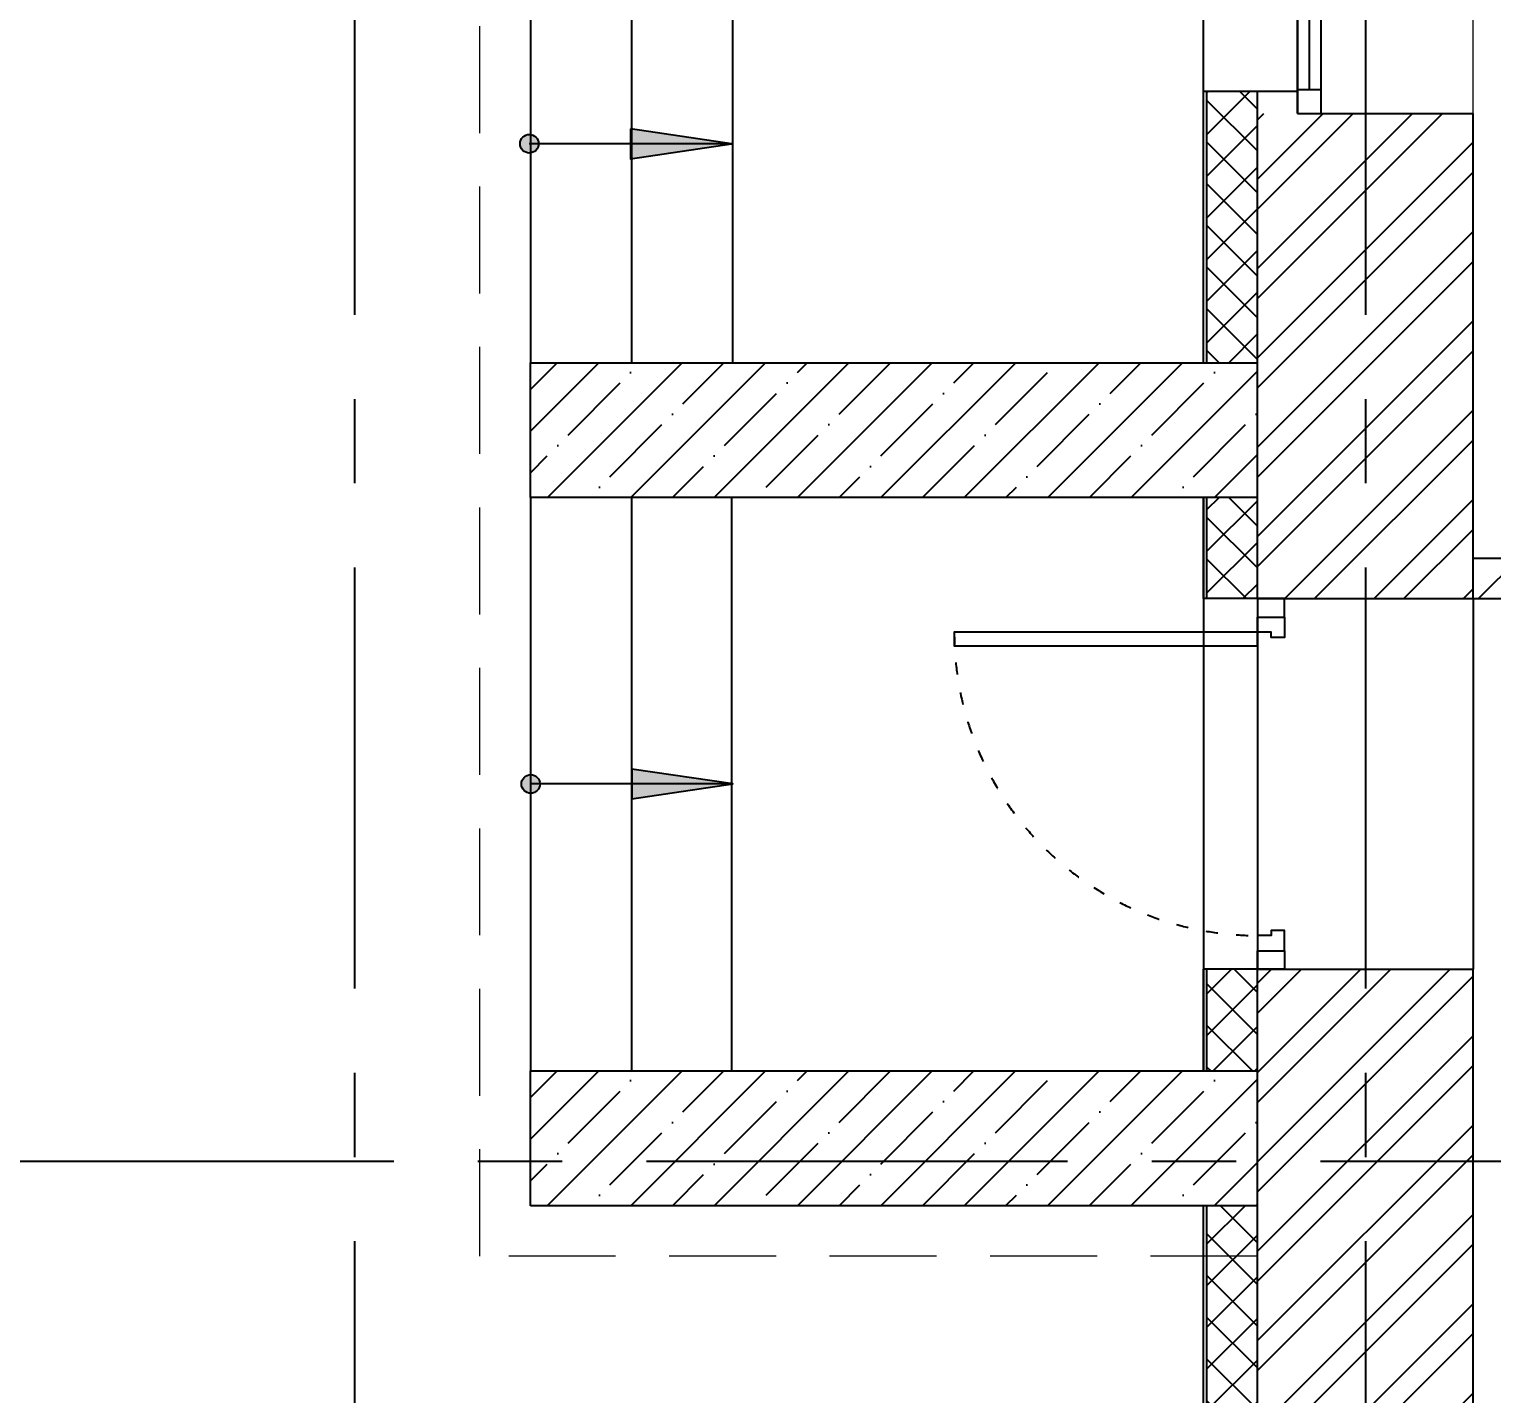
# Model space of a CAD drawing. Header units: millimetres. Extents: x -106726 to 8952771, y -150083 to 686385.
# Drawn here: x -4396 to -55, y 38705 to 42755 of the extents above; entities that cross this region are included whole.
import ezdxf
from ezdxf.enums import TextEntityAlignment as Align

# ---------------------------------------------------------------- set-up
doc = ezdxf.new("R2018")
doc.units = ezdxf.units.MM
for name, pattern in [('ACAD_ISO03W100', [30, 12, -18]), ('CENTER', [2, 1.25, -0.25, 0.25, -0.25]), ('DASHED', [19.05, 12.7, -6.35])]:
    doc.linetypes.add(name, pattern=pattern)
doc.layers.add('АР_Названия помещений', color=124, linetype='Continuous', lineweight=5, plot=False)
doc.layers.add('АР_новое окно', color=160, linetype='Continuous')
doc.layers.add('АР_Номер помещения', color=1, linetype='Continuous', lineweight=25)
doc.styles.add('ISOCPEUR', font='isocpeur.ttf', dxfattribs={"width": 0.7})
doc.styles.get("Standard").update_dxf_attribs({"font": 'arial.ttf'})
pattern_1 = [(45, (-951676.66, 109617.1), (-132.58252, 132.58252), []), (45, (-951588.28, 109617.1), (-132.58252, 132.58252), [])]

# ---------------------------------------------------------------- blocks, each defined once
blk = doc.blocks.new('*U620')
at = {"color": 8}
for points in [[(0, 0), (0, -80), (55, -80), (55, 0), (0, 0)], [(55, -80), (55, 0), (115, 0), (115, -40), (100, -40), (100, -80), (55, -80)], [(1045, -80), (1045, 0), (985, 0), (985, -40), (1000, -40), (1000, -80), (1045, -80)], [(1100, 0), (1100, -80), (1045, -80), (1045, 0), (1100, 0)]]:
    blk.add_lwpolyline(points, dxfattribs=at)
blk.add_lwpolyline([(100, -80), (100, -980), (140, -980), (140, -80)], close=True, dxfattribs=at)
at = {"color": 8, "linetype": 'ACAD_ISO03W100', "ltscale": 3}
blk.add_arc((100, -80), 900, 270, 0, dxfattribs=at)
blk = doc.blocks.new('*U335')
h = blk.add_hatch(color=8)
h.dxf.hatch_style = 1
h.paths.add_polyline_path([(300, -44.3), (300, 44.3), (600, 0)])
h = blk.add_hatch(color=8)
h.dxf.hatch_style = 1
edge = h.paths.add_edge_path()
edge.add_arc((0, 0), 27.6, 359.64, 719.64)
at = {"color": 8}
blk.add_line((600, 0), (0, 0), dxfattribs=at)
blk.add_lwpolyline([(300, 44.3), (300, -44.3), (600, 0), (300, 44.3)], dxfattribs=at)
blk.add_circle((0, 0), 27.6, dxfattribs=at)
blk = doc.blocks.new('*U610')
at = {"layer": 'АР_новое окно', "color": 8, "lineweight": 20}
for p, q in [((0, 1770), (-70, 1770)), ((0, 0), (-70, 0))]:
    blk.add_line(p, q, dxfattribs=at)
at = {"layer": 'АР_новое окно', "color": 8}
for p, q in [((-70, 1770), (-70, 0)), ((-70, 0), (-70, 1770)), ((0, 1770), (0, 0)), ((0, 1700), (-70, 1700)), ((-35, 1700), (-35, 70)), ((0, 70), (-70, 70))]:
    blk.add_line(p, q, dxfattribs=at)
blk = doc.blocks.new('*U539')
at = {"layer": 'АР_Номер помещения', "color": 8}
blk.add_circle((1592.7, 1046.5), 400, dxfattribs=at)
at = {"color": 8, "style": 'ISOCPEUR', "width": 0.7, "flags": 1}
blk.add_attdef('КАТЕГОРИЯ', (-499.2, -2092.2), '', height=250, dxfattribs=at)
at = {"layer": 'АР_Номер помещения', "color": 8, "style": 'ISOCPEUR', "width": 0.7}
blk.add_attdef('НОМЕР_ПОМЕЩЕНИЯ', text='', height=300, dxfattribs=at).set_placement((1592.7, 1046.5), align=Align.MIDDLE_CENTER)

msp = doc.modelspace()

# ---------------------------------------------------------------- hatches: boundary and pattern name
at = {"ltscale": 100}
h = msp.add_hatch(dxfattribs=at)
h.set_pattern_fill('ANSI37', color=256, scale=700)
h.set_pattern_definition([(45, (-976940.15, 89887.145), (-61.871843, 61.871843), []), (135, (-976940.15, 89887.145), (-61.871843, -61.871843), [])])
h.paths.add_polyline_path([(-900.2, 41765.1), (-750.2, 41765.1), (-750.2, 42570), (-900.2, 42570)])
h.paths.add_polyline_path([(-750.2, 41365.1), (-900.2, 41365.1), (-900.2, 41065), (-750.2, 41065)])
h = msp.add_hatch(dxfattribs=at)
h.set_pattern_fill('ANSI32', color=256, scale=500)
h.set_pattern_definition(pattern_1)
h.paths.add_polyline_path([(-110.2, 42505), (-750.2, 42505), (-750.2, 41065), (-110.2, 41065)])
h = msp.add_hatch(dxfattribs=at)
h.set_pattern_fill('ANSI35', color=256, scale=700)
h.set_pattern_definition([(45, (-982011.13, 139276.95), (-123.743687, 123.743687), []), (45, (-981887.39, 139276.95), (-123.743687, 123.743687), [218.75, -43.75, 0, -43.75])])
h.paths.add_polyline_path([(-2908.3, 41765.1), (-2908.3, 41365.1), (-750.2, 41365.1), (-750.2, 41765.1)])
h = msp.add_hatch(dxfattribs=at)
h.set_pattern_fill('ANSI32', color=256, scale=500)
h.set_pattern_definition([(45, (-951697.36, 109551.47), (-132.58252, 132.58252), []), (45, (-951608.97, 109551.47), (-132.58252, 132.58252), [])])
h.paths.add_polyline_path([(-110.2, 41185), (-110.2, 41065), (2405.4, 41065), (2405.4, 41185)])
h = msp.add_hatch(dxfattribs=at)
h.set_pattern_fill('ANSI37', color=256, scale=700)
h.set_pattern_definition([(45, (-976790.155, 74122.145), (-61.871843, 61.871843), []), (135, (-976790.155, 74122.145), (-61.871843, -61.871843), [])])
h.paths.add_polyline_path([(-900.2, 39663.2), (-750.2, 39663.2), (-750.2, 39965), (-900.2, 39965)])
h.paths.add_polyline_path([(-750.2, 39263.2), (-900.2, 39263.2), (-900.2, 38230), (-750.2, 38230)])
h = msp.add_hatch(dxfattribs=at)
h.set_pattern_fill('ANSI32', color=256, scale=500)
h.set_pattern_definition(pattern_1)
h.paths.add_polyline_path([(-110.2, 39965), (-750.2, 39965), (-750.2, 38295), (-110.2, 38295)])
h = msp.add_hatch(dxfattribs=at)
h.set_pattern_fill('ANSI35', color=256, scale=700)
h.set_pattern_definition([(45, (-982011.13, 137175.14), (-123.743687, 123.743687), []), (45, (-981887.39, 137175.14), (-123.743687, 123.743687), [218.75, -43.75, 0, -43.75])])
h.paths.add_polyline_path([(-2908.3, 39663.2), (-2908.3, 39263.2), (-750.2, 39263.3), (-750.2, 39663.2)])

# ---------------------------------------------------------------- linework, layer by layer
at = {"linetype": 'CENTER', "ltscale": 1000}
for p, q in [((-3430.1, 79157.5), (-3430.1, 23425.1)), ((-430.1, 79157.5), (-430.1, 23425.1)), ((-12563.8, 39395), (70614.6, 39395))]:
    msp.add_line(p, q, dxfattribs=at)
at = {"ltscale": 100}
for p, q in [((-910.2, 41765.1), (-910.2, 46469.7)), ((-2908.3, 43065.1), (-2908.3, 41765.1)), ((-2608.3, 43065.1), (-2608.3, 41765.1)), ((-2308.3, 43065.1), (-2308.3, 41765.1)), ((-900.2, 41765.1), (-900.2, 42570)), ((-750.2, 41065), (-750.2, 42570)), ((-631.3, 42570), (-750.2, 42570)), ((-631.3, 42505), (-631.3, 42570)), ((-631.3, 42505), (-110.2, 42505)), ((-631.3, 42505), (-110.2, 42505)), ((-110.2, 41065), (-110.2, 42505)), ((-2908.3, 41365.1), (-2908.3, 41765.1)), ((-2908.3, 41765.1), (-750.2, 41765.1)), ((-750.2, 41365.1), (-2908.3, 41365.1)), ((-910.2, 41065), (-910.2, 41365.1)), ((-900.2, 41065), (-900.2, 41365.1)), ((-750.2, 41065), (-110.2, 41065)), ((-910.2, 39663.2), (-910.2, 39965)), ((-900.2, 39663.2), (-900.2, 39965)), ((-750.2, 38230), (-750.2, 39965)), ((-750.2, 39965), (-110.2, 39965)), ((-110.2, 38295), (-110.2, 39965)), ((-2908.3, 39263.2), (-2908.3, 39663.2)), ((-2908.3, 39663.2), (-750.2, 39663.2)), ((-750.2, 39263.2), (-2908.3, 39263.2)), ((-910.2, 32360.1), (-910.2, 39263.2)), ((-900.2, 38230), (-900.2, 39263.2))]:
    msp.add_line(p, q, dxfattribs=at)
at = {"lineweight": 15, "ltscale": 100}
msp.add_line((-110.2, 42505), (-110.2, 44275), dxfattribs=at)
at = {"linetype": 'DASHED', "lineweight": 15, "ltscale": 25}
msp.add_lwpolyline([(-750.2, 39113.2), (-3058.3, 39113.2), (-3058.3, 43123.4), (-3058.3, 43297.8), (-2445.2, 43297.8), (-2445.2, 46144.4)], dxfattribs=at)
at = {"ltscale": 100}
for points in [[(-750.2, 42570), (-910.2, 42570)], [(-910.2, 41365.1), (-2908.3, 41365.1), (-2908.3, 39663.2), (-910.2, 39663.2)], [(-2607.8, 41365.1), (-2607.8, 39663.2)], [(-2311.4, 41365.1), (-2311.4, 39663.2)], [(-910.2, 41365.1), (-910.2, 39663.2)], [(-110.2, 41185), (2405.4, 41185)], [(-750.2, 41065), (-910.2, 41065)], [(-750.2, 41065), (-750.2, 39965)], [(-110.2, 41065), (2405.4, 41065)], [(-110.2, 41065), (-110.2, 39965)], [(-750.2, 39965), (-910.2, 39965)]]:
    msp.add_lwpolyline(points, dxfattribs=at)

# ---------------------------------------------------------------- block references
at = {"xscale": -1, "rotation": 180}
msp.add_blockref('*U610', (-561.3, 44275), dxfattribs=at)
at = {"ltscale": 100}
for p in [(-2911.4, 42415.1), (-2907.2, 40515)]:
    msp.add_blockref('*U335', p, dxfattribs=at)
ref = msp.add_blockref('*U539', (1524.2, 40927.8))
ref.add_attrib('НОМЕР_ПОМЕЩЕНИЯ', '138', dxfattribs={"layer": 'АР_Номер помещения', "color": 8, "height": 300, "style": 'ISOCPEUR', "width": 0.7}).set_placement((3116.9, 41974.3), align=Align.MIDDLE_CENTER)
lines = msp.add_mtext('\\W0.8000;', dxfattribs={"layer": 'АР_Названия помещений', "color": 8, "insert": (-2652.1, 42343.8), "char_height": 4591.77, "width": 926.94, "attachment_point": 1})
ref.add_attrib('ИМЯ_ПОМЕЩЕНИЯ', '', (-2652.1, 42343.8), dxfattribs={"flags": 104}).embed_mtext(lines)
at = {"rotation": 270}
msp.add_blockref('*U620', (-670.2, 41065), dxfattribs=at)

doc.saveas('drawing.dxf')
